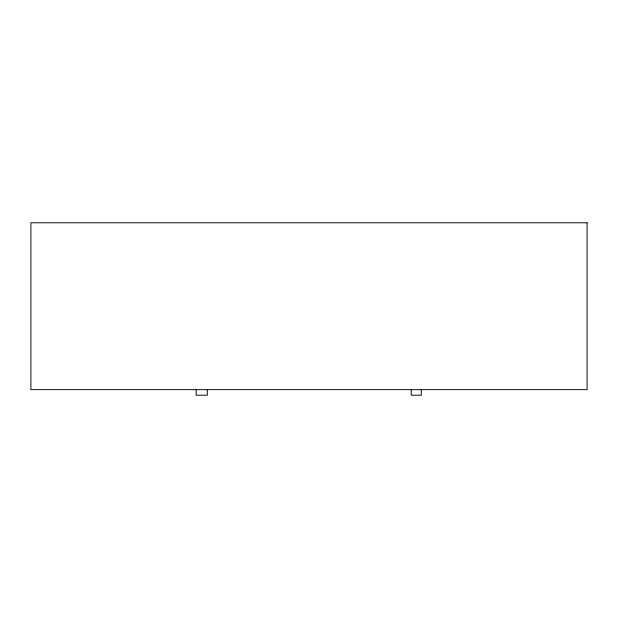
<?xml version="1.0" encoding="UTF-8"?>
<svg xmlns="http://www.w3.org/2000/svg" width="618" height="618" viewBox="0 0 618 618"><rect width="100%" height="100%" fill="white"/><g stroke="black" fill="none" stroke-linecap="round" stroke-linejoin="round"><path stroke-width="0.93" d="M421.267 389.649L421.267 395.211L411.264 395.211L411.264 389.649M207.3 389.649L207.3 395.211L196.176 395.211L196.176 389.649M587.1 222.789L30.9 222.789L30.9 389.649L587.1 389.649L587.1 222.789"/></g></svg>
